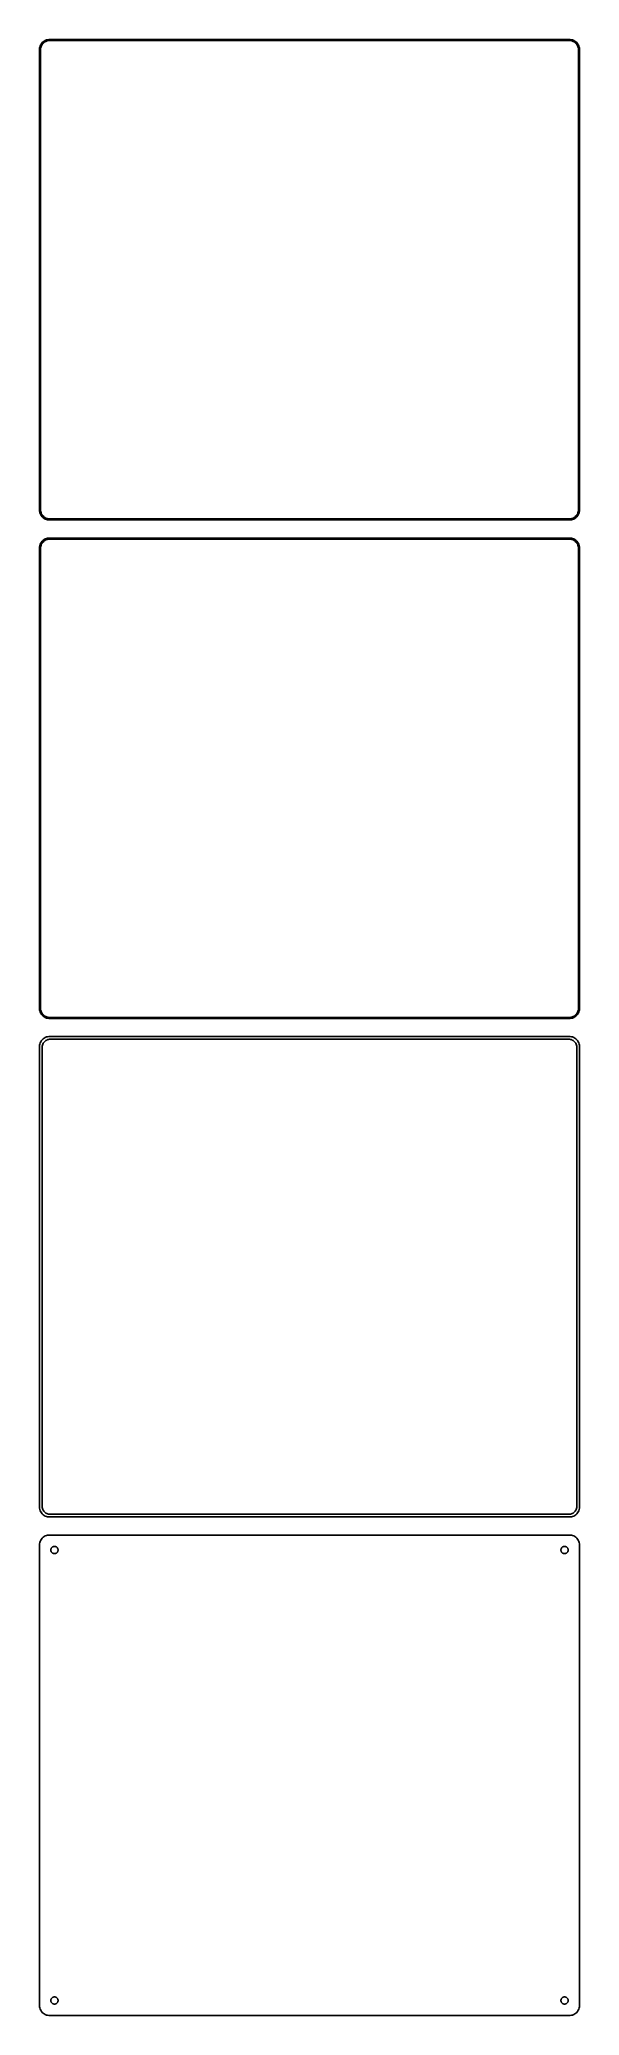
# Model space of a CAD drawing. Header units: metres. Extents: x -135 to 135, y 627 to 1614.
import ezdxf

# ---------------------------------------------------------------- set-up
doc = ezdxf.new("R2010")
doc.units = ezdxf.units.M

msp = doc.modelspace()

# ---------------------------------------------------------------- linework, layer by layer
for p, q in [((-134.961, 1609.63), (-135, 1609)), ((-135, 1609), (-135, 1379)), ((-134.843, 1610.24), (-134.961, 1609.63)), ((-134.649, 1610.84), (-134.843, 1610.24)), ((-134.382, 1611.41), (-134.649, 1610.84)), ((-134.5, 1608.75), (-134.463, 1609.35)), ((-134.463, 1609.35), (-134.351, 1609.93)), ((-134.045, 1611.94), (-134.382, 1611.41)), ((-134.351, 1609.93), (-134.166, 1610.5)), ((-134.166, 1610.5), (-133.912, 1611.04)), ((-133.645, 1612.42), (-134.045, 1611.94)), ((-133.912, 1611.04), (-133.593, 1611.54)), ((-133.187, 1612.85), (-133.645, 1612.42)), ((-133.593, 1611.54), (-133.213, 1612)), ((-133.213, 1612), (-132.778, 1612.41)), ((-132.679, 1613.22), (-133.187, 1612.85)), ((-132.778, 1612.41), (-132.295, 1612.76)), ((-132.129, 1613.52), (-132.679, 1613.22)), ((-132.295, 1612.76), (-131.772, 1613.05)), ((-131.545, 1613.76), (-132.129, 1613.52)), ((-131.772, 1613.05), (-131.218, 1613.27)), ((-130.937, 1613.91), (-131.545, 1613.76)), ((-131.218, 1613.27), (-130.64, 1613.42)), ((-130.314, 1613.99), (-130.937, 1613.91)), ((-130.64, 1613.42), (-130.048, 1613.49)), ((130.314, 1613.99), (-130.314, 1613.99)), ((-130.048, 1613.49), (130.048, 1613.49)), ((130.048, 1613.49), (130.64, 1613.42)), ((130.937, 1613.91), (130.314, 1613.99)), ((130.64, 1613.42), (131.218, 1613.27)), ((131.545, 1613.76), (130.937, 1613.91)), ((131.218, 1613.27), (131.772, 1613.05)), ((132.129, 1613.52), (131.545, 1613.76)), ((131.772, 1613.05), (132.295, 1612.76)), ((132.679, 1613.22), (132.129, 1613.52)), ((132.295, 1612.76), (132.778, 1612.41)), ((133.187, 1612.85), (132.679, 1613.22)), ((132.778, 1612.41), (133.213, 1612)), ((133.645, 1612.42), (133.187, 1612.85)), ((133.213, 1612), (133.593, 1611.54)), ((133.593, 1611.54), (133.912, 1611.04)), ((134.045, 1611.94), (133.645, 1612.42)), ((133.912, 1611.04), (134.166, 1610.5)), ((134.382, 1611.41), (134.045, 1611.94)), ((134.166, 1610.5), (134.351, 1609.93)), ((134.351, 1609.93), (134.463, 1609.35)), ((134.649, 1610.84), (134.382, 1611.41)), ((134.463, 1609.35), (134.5, 1608.75)), ((134.843, 1610.24), (134.649, 1610.84)), ((134.961, 1609.63), (134.843, 1610.24)), ((135, 1609), (134.961, 1609.63)), ((135, 1379), (135, 1609)), ((-134.5, 1379.25), (-134.5, 1608.75)), ((134.5, 1608.75), (134.5, 1379.25)), ((-135, 1379), (-134.961, 1378.37)), ((-134.961, 1378.37), (-134.843, 1377.76)), ((-134.843, 1377.76), (-134.649, 1377.16)), ((-134.649, 1377.16), (-134.382, 1376.59)), ((-134.463, 1378.65), (-134.5, 1379.25)), ((-134.351, 1378.07), (-134.463, 1378.65)), ((-134.382, 1376.59), (-134.045, 1376.06)), ((-134.166, 1377.5), (-134.351, 1378.07)), ((-133.912, 1376.96), (-134.166, 1377.5)), ((-134.045, 1376.06), (-133.645, 1375.58)), ((-133.593, 1376.46), (-133.912, 1376.96)), ((-133.645, 1375.58), (-133.187, 1375.15)), ((-133.213, 1376), (-133.593, 1376.46)), ((-132.778, 1375.59), (-133.213, 1376)), ((-133.187, 1375.15), (-132.679, 1374.78)), ((-132.295, 1375.24), (-132.778, 1375.59)), ((-132.679, 1374.78), (-132.129, 1374.48)), ((-131.772, 1374.95), (-132.295, 1375.24)), ((-132.129, 1374.48), (-131.545, 1374.24)), ((-131.218, 1374.73), (-131.772, 1374.95)), ((-131.545, 1374.24), (-130.937, 1374.09)), ((-130.64, 1374.58), (-131.218, 1374.73)), ((-130.937, 1374.09), (-130.314, 1374.01)), ((-130.048, 1374.51), (-130.64, 1374.58)), ((-130.314, 1374.01), (130.314, 1374.01)), ((130.048, 1374.51), (-130.048, 1374.51)), ((130.64, 1374.58), (130.048, 1374.51)), ((130.314, 1374.01), (130.937, 1374.09)), ((131.218, 1374.73), (130.64, 1374.58)), ((130.937, 1374.09), (131.545, 1374.24)), ((131.772, 1374.95), (131.218, 1374.73)), ((131.545, 1374.24), (132.129, 1374.48)), ((132.295, 1375.24), (131.772, 1374.95)), ((132.129, 1374.48), (132.679, 1374.78)), ((132.778, 1375.59), (132.295, 1375.24)), ((132.679, 1374.78), (133.187, 1375.15)), ((133.213, 1376), (132.778, 1375.59)), ((133.187, 1375.15), (133.645, 1375.58)), ((133.593, 1376.46), (133.213, 1376)), ((133.912, 1376.96), (133.593, 1376.46)), ((133.645, 1375.58), (134.045, 1376.06)), ((134.166, 1377.5), (133.912, 1376.96)), ((134.045, 1376.06), (134.382, 1376.59)), ((134.351, 1378.07), (134.166, 1377.5)), ((134.463, 1378.65), (134.351, 1378.07)), ((134.382, 1376.59), (134.649, 1377.16)), ((134.5, 1379.25), (134.463, 1378.65)), ((134.649, 1377.16), (134.843, 1377.76)), ((134.843, 1377.76), (134.961, 1378.37)), ((134.961, 1378.37), (135, 1379)), ((-134.382, 1362.41), (-134.649, 1361.84)), ((-134.045, 1362.94), (-134.382, 1362.41)), ((-134.166, 1361.5), (-133.912, 1362.04)), ((-133.645, 1363.42), (-134.045, 1362.94)), ((-133.912, 1362.04), (-133.593, 1362.54)), ((-133.187, 1363.85), (-133.645, 1363.42)), ((-133.593, 1362.54), (-133.213, 1363)), ((-133.213, 1363), (-132.778, 1363.41)), ((-132.679, 1364.22), (-133.187, 1363.85)), ((-132.778, 1363.41), (-132.295, 1363.76)), ((-132.129, 1364.52), (-132.679, 1364.22)), ((-132.295, 1363.76), (-131.772, 1364.05)), ((-131.545, 1364.76), (-132.129, 1364.52)), ((-131.772, 1364.05), (-131.218, 1364.27)), ((-130.937, 1364.91), (-131.545, 1364.76)), ((-131.218, 1364.27), (-130.64, 1364.42)), ((-130.314, 1364.99), (-130.937, 1364.91)), ((-130.64, 1364.42), (-130.048, 1364.49)), ((130.314, 1364.99), (-130.314, 1364.99)), ((-130.048, 1364.49), (130.048, 1364.49)), ((130.048, 1364.49), (130.64, 1364.42)), ((130.937, 1364.91), (130.314, 1364.99)), ((130.64, 1364.42), (131.218, 1364.27)), ((131.545, 1364.76), (130.937, 1364.91)), ((131.218, 1364.27), (131.772, 1364.05)), ((132.129, 1364.52), (131.545, 1364.76)), ((131.772, 1364.05), (132.295, 1363.76)), ((132.679, 1364.22), (132.129, 1364.52)), ((132.295, 1363.76), (132.778, 1363.41)), ((133.187, 1363.85), (132.679, 1364.22)), ((132.778, 1363.41), (133.213, 1363)), ((133.645, 1363.42), (133.187, 1363.85)), ((133.213, 1363), (133.593, 1362.54)), ((133.593, 1362.54), (133.912, 1362.04)), ((134.045, 1362.94), (133.645, 1363.42)), ((133.912, 1362.04), (134.166, 1361.5)), ((134.382, 1362.41), (134.045, 1362.94)), ((134.649, 1361.84), (134.382, 1362.41)), ((-134.961, 1360.63), (-135, 1360)), ((-135, 1360), (-135, 1130)), ((-134.843, 1361.24), (-134.961, 1360.63)), ((-134.649, 1361.84), (-134.843, 1361.24)), ((-134.5, 1359.75), (-134.463, 1360.35)), ((-134.5, 1130.25), (-134.5, 1359.75)), ((-134.463, 1360.35), (-134.351, 1360.93)), ((-134.351, 1360.93), (-134.166, 1361.5)), ((134.166, 1361.5), (134.351, 1360.93)), ((134.351, 1360.93), (134.463, 1360.35)), ((134.463, 1360.35), (134.5, 1359.75)), ((134.5, 1359.75), (134.5, 1130.25)), ((134.843, 1361.24), (134.649, 1361.84)), ((134.961, 1360.63), (134.843, 1361.24)), ((135, 1360), (134.961, 1360.63)), ((135, 1130), (135, 1360)), ((-135, 1130), (-134.961, 1129.37)), ((-134.961, 1129.37), (-134.843, 1128.76)), ((-134.843, 1128.76), (-134.649, 1128.16)), ((-134.649, 1128.16), (-134.382, 1127.59)), ((-134.463, 1129.65), (-134.5, 1130.25)), ((-134.351, 1129.07), (-134.463, 1129.65)), ((-134.382, 1127.59), (-134.045, 1127.06)), ((-134.166, 1128.5), (-134.351, 1129.07)), ((-133.912, 1127.96), (-134.166, 1128.5)), ((-134.045, 1127.06), (-133.645, 1126.58)), ((-133.593, 1127.46), (-133.912, 1127.96)), ((-133.645, 1126.58), (-133.187, 1126.15)), ((-133.213, 1127), (-133.593, 1127.46)), ((-132.778, 1126.59), (-133.213, 1127)), ((-133.187, 1126.15), (-132.679, 1125.78)), ((-132.295, 1126.24), (-132.778, 1126.59)), ((-132.679, 1125.78), (-132.129, 1125.48)), ((-131.772, 1125.95), (-132.295, 1126.24)), ((-132.129, 1125.48), (-131.545, 1125.24)), ((-131.218, 1125.73), (-131.772, 1125.95)), ((-131.545, 1125.24), (-130.937, 1125.09)), ((-130.64, 1125.58), (-131.218, 1125.73)), ((-130.048, 1125.51), (-130.64, 1125.58)), ((130.048, 1125.51), (-130.048, 1125.51)), ((130.64, 1125.58), (130.048, 1125.51)), ((131.218, 1125.73), (130.64, 1125.58)), ((130.937, 1125.09), (131.545, 1125.24)), ((131.772, 1125.95), (131.218, 1125.73)), ((131.545, 1125.24), (132.129, 1125.48)), ((132.295, 1126.24), (131.772, 1125.95)), ((132.129, 1125.48), (132.679, 1125.78)), ((132.778, 1126.59), (132.295, 1126.24)), ((132.679, 1125.78), (133.187, 1126.15)), ((133.213, 1127), (132.778, 1126.59)), ((133.187, 1126.15), (133.645, 1126.58)), ((133.593, 1127.46), (133.213, 1127)), ((133.912, 1127.96), (133.593, 1127.46)), ((133.645, 1126.58), (134.045, 1127.06)), ((134.166, 1128.5), (133.912, 1127.96)), ((134.045, 1127.06), (134.382, 1127.59)), ((134.351, 1129.07), (134.166, 1128.5)), ((134.463, 1129.65), (134.351, 1129.07)), ((134.382, 1127.59), (134.649, 1128.16)), ((134.5, 1130.25), (134.463, 1129.65)), ((134.649, 1128.16), (134.843, 1128.76)), ((134.843, 1128.76), (134.961, 1129.37)), ((134.961, 1129.37), (135, 1130)), ((-132.129, 1115.52), (-132.679, 1115.22)), ((-131.545, 1115.76), (-132.129, 1115.52)), ((-130.937, 1115.91), (-131.545, 1115.76)), ((-130.937, 1125.09), (-130.314, 1125.01)), ((-130.314, 1115.99), (-130.937, 1115.91)), ((-130.314, 1125.01), (130.314, 1125.01)), ((130.314, 1115.99), (-130.314, 1115.99)), ((130.314, 1125.01), (130.937, 1125.09)), ((130.937, 1115.91), (130.314, 1115.99)), ((131.545, 1115.76), (130.937, 1115.91)), ((132.129, 1115.52), (131.545, 1115.76)), ((132.679, 1115.22), (132.129, 1115.52)), ((-134.961, 1111.63), (-135, 1111)), ((-135, 1111), (-135, 881)), ((-134.843, 1112.24), (-134.961, 1111.63)), ((-134.649, 1112.84), (-134.843, 1112.24)), ((-134.382, 1113.41), (-134.649, 1112.84)), ((-134.045, 1113.94), (-134.382, 1113.41)), ((-133.645, 1114.42), (-134.045, 1113.94)), ((-133.187, 1114.85), (-133.645, 1114.42)), ((-133.619, 1110.75), (-133.589, 1111.23)), ((-133.619, 881.25), (-133.619, 1110.75)), ((-133.589, 1111.23), (-133.498, 1111.71)), ((-133.498, 1111.71), (-133.348, 1112.17)), ((-133.348, 1112.17), (-133.141, 1112.61)), ((-132.679, 1115.22), (-133.187, 1114.85)), ((-133.141, 1112.61), (-132.88, 1113.02)), ((-132.88, 1113.02), (-132.571, 1113.4)), ((-132.571, 1113.4), (-132.216, 1113.73)), ((-132.216, 1113.73), (-131.823, 1114.02)), ((-131.823, 1114.02), (-131.398, 1114.25)), ((-131.398, 1114.25), (-130.946, 1114.43)), ((-130.946, 1114.43), (-130.475, 1114.55)), ((-130.475, 1114.55), (-129.993, 1114.61)), ((-129.993, 1114.61), (129.993, 1114.61)), ((129.993, 1114.61), (130.475, 1114.55)), ((130.475, 1114.55), (130.946, 1114.43)), ((130.946, 1114.43), (131.398, 1114.25)), ((131.398, 1114.25), (131.823, 1114.02)), ((131.823, 1114.02), (132.216, 1113.73)), ((132.216, 1113.73), (132.571, 1113.4)), ((132.571, 1113.4), (132.88, 1113.02)), ((133.187, 1114.85), (132.679, 1115.22)), ((132.88, 1113.02), (133.141, 1112.61)), ((133.141, 1112.61), (133.348, 1112.17)), ((133.645, 1114.42), (133.187, 1114.85)), ((133.348, 1112.17), (133.498, 1111.71)), ((133.498, 1111.71), (133.589, 1111.23)), ((133.589, 1111.23), (133.619, 1110.75)), ((133.619, 1110.75), (133.619, 881.25)), ((134.045, 1113.94), (133.645, 1114.42)), ((134.382, 1113.41), (134.045, 1113.94)), ((134.649, 1112.84), (134.382, 1113.41)), ((134.843, 1112.24), (134.649, 1112.84)), ((134.961, 1111.63), (134.843, 1112.24)), ((135, 1111), (134.961, 1111.63)), ((135, 881), (135, 1111)), ((-135, 881), (-134.961, 880.373)), ((-134.961, 880.373), (-134.843, 879.757)), ((-134.843, 879.757), (-134.649, 879.159)), ((-134.649, 879.159), (-134.382, 878.591)), ((-134.382, 878.591), (-134.045, 878.061)), ((-133.589, 880.765), (-133.619, 881.25)), ((-133.498, 880.288), (-133.589, 880.765)), ((-133.348, 879.826), (-133.498, 880.288)), ((-133.141, 879.386), (-133.348, 879.826)), ((-132.88, 878.976), (-133.141, 879.386)), ((-132.571, 878.601), (-132.88, 878.976)), ((-132.216, 878.269), (-132.571, 878.601)), ((132.571, 878.601), (132.216, 878.269)), ((132.88, 878.976), (132.571, 878.601)), ((133.141, 879.386), (132.88, 878.976)), ((133.348, 879.826), (133.141, 879.386)), ((133.498, 880.288), (133.348, 879.826)), ((133.589, 880.765), (133.498, 880.288)), ((133.619, 881.25), (133.589, 880.765)), ((134.045, 878.061), (134.382, 878.591)), ((134.382, 878.591), (134.649, 879.159)), ((134.649, 879.159), (134.843, 879.757)), ((134.843, 879.757), (134.961, 880.373)), ((134.961, 880.373), (135, 881)), ((-134.045, 878.061), (-133.645, 877.577)), ((-133.645, 877.577), (-133.187, 877.147)), ((-133.187, 877.147), (-132.679, 876.778)), ((-132.679, 876.778), (-132.129, 876.476)), ((-131.823, 877.983), (-132.216, 878.269)), ((-132.129, 876.476), (-131.545, 876.245)), ((-131.398, 877.749), (-131.823, 877.983)), ((-131.545, 876.245), (-130.937, 876.089)), ((-130.946, 877.57), (-131.398, 877.749)), ((-130.475, 877.449), (-130.946, 877.57)), ((-130.937, 876.089), (-130.314, 876.01)), ((-129.993, 877.388), (-130.475, 877.449)), ((-130.314, 876.01), (130.314, 876.01)), ((129.993, 877.388), (-129.993, 877.388)), ((130.475, 877.449), (129.993, 877.388)), ((130.314, 876.01), (130.937, 876.089)), ((130.946, 877.57), (130.475, 877.449)), ((130.937, 876.089), (131.545, 876.245)), ((131.398, 877.749), (130.946, 877.57)), ((131.823, 877.983), (131.398, 877.749)), ((131.545, 876.245), (132.129, 876.476)), ((132.216, 878.269), (131.823, 877.983)), ((132.129, 876.476), (132.679, 876.778)), ((132.679, 876.778), (133.187, 877.147)), ((133.187, 877.147), (133.645, 877.577)), ((133.645, 877.577), (134.045, 878.061)), ((-134.961, 862.627), (-135, 862)), ((-135, 862), (-135, 632)), ((-134.843, 863.243), (-134.961, 862.627)), ((-134.649, 863.841), (-134.843, 863.243)), ((-134.382, 864.409), (-134.649, 863.841)), ((-134.045, 864.939), (-134.382, 864.409)), ((-133.645, 865.423), (-134.045, 864.939)), ((-133.187, 865.853), (-133.645, 865.423)), ((-132.679, 866.222), (-133.187, 865.853)), ((-132.129, 866.524), (-132.679, 866.222)), ((-131.545, 866.755), (-132.129, 866.524)), ((-130.937, 866.911), (-131.545, 866.755)), ((-130.314, 866.99), (-130.937, 866.911)), ((130.314, 866.99), (-130.314, 866.99)), ((-129.3, 859.5), (-129.286, 859.726)), ((-129.286, 859.274), (-129.3, 859.5)), ((-129.286, 859.726), (-129.243, 859.948)), ((-129.243, 859.052), (-129.286, 859.274)), ((-129.243, 859.948), (-129.174, 860.163)), ((-129.174, 858.837), (-129.243, 859.052)), ((-129.174, 860.163), (-129.077, 860.367)), ((-129.077, 858.633), (-129.174, 858.837)), ((-129.077, 860.367), (-128.956, 860.558)), ((-128.956, 860.558), (-128.812, 860.732)), ((-128.812, 860.732), (-128.647, 860.887)), ((-128.647, 860.887), (-128.464, 861.02)), ((-128.464, 861.02), (-128.266, 861.129)), ((-128.266, 861.129), (-128.056, 861.212)), ((-128.056, 861.212), (-127.837, 861.268)), ((-127.837, 861.268), (-127.613, 861.296)), ((-127.613, 861.296), (-127.387, 861.296)), ((-127.387, 861.296), (-127.163, 861.268)), ((-127.163, 861.268), (-126.944, 861.212)), ((-126.944, 861.212), (-126.734, 861.129)), ((-126.734, 861.129), (-126.536, 861.02)), ((-126.536, 861.02), (-126.353, 860.887)), ((-126.353, 860.887), (-126.188, 860.732)), ((-126.188, 860.732), (-126.044, 860.558)), ((-126.044, 860.558), (-125.923, 860.367)), ((-125.923, 860.367), (-125.826, 860.163)), ((-125.826, 858.837), (-125.923, 858.633)), ((-125.826, 860.163), (-125.757, 859.948)), ((-125.757, 859.052), (-125.826, 858.837)), ((-125.757, 859.948), (-125.714, 859.726)), ((-125.714, 859.274), (-125.757, 859.052)), ((-125.714, 859.726), (-125.7, 859.5)), ((-125.7, 859.5), (-125.714, 859.274)), ((125.7, 859.5), (125.714, 859.726)), ((125.714, 859.274), (125.7, 859.5)), ((125.714, 859.726), (125.757, 859.948)), ((125.757, 859.052), (125.714, 859.274)), ((125.757, 859.948), (125.826, 860.163)), ((125.826, 858.837), (125.757, 859.052)), ((125.826, 860.163), (125.923, 860.367)), ((125.923, 858.633), (125.826, 858.837)), ((125.923, 860.367), (126.044, 860.558)), ((126.044, 860.558), (126.188, 860.732)), ((126.188, 860.732), (126.353, 860.887)), ((126.353, 860.887), (126.536, 861.02)), ((126.536, 861.02), (126.734, 861.129)), ((126.734, 861.129), (126.944, 861.212)), ((126.944, 861.212), (127.163, 861.268)), ((127.163, 861.268), (127.387, 861.296)), ((127.387, 861.296), (127.613, 861.296)), ((127.613, 861.296), (127.837, 861.268)), ((127.837, 861.268), (128.056, 861.212)), ((128.056, 861.212), (128.266, 861.129)), ((128.266, 861.129), (128.464, 861.02)), ((128.464, 861.02), (128.647, 860.887)), ((128.647, 860.887), (128.812, 860.732)), ((128.812, 860.732), (128.956, 860.558)), ((128.956, 860.558), (129.077, 860.367)), ((129.077, 860.367), (129.174, 860.163)), ((129.174, 858.837), (129.077, 858.633)), ((129.174, 860.163), (129.243, 859.948)), ((129.243, 859.052), (129.174, 858.837)), ((129.243, 859.948), (129.286, 859.726)), ((129.286, 859.274), (129.243, 859.052)), ((129.286, 859.726), (129.3, 859.5)), ((129.3, 859.5), (129.286, 859.274)), ((130.937, 866.911), (130.314, 866.99)), ((131.545, 866.755), (130.937, 866.911)), ((132.129, 866.524), (131.545, 866.755)), ((132.679, 866.222), (132.129, 866.524)), ((133.187, 865.853), (132.679, 866.222)), ((133.645, 865.423), (133.187, 865.853)), ((134.045, 864.939), (133.645, 865.423)), ((134.382, 864.409), (134.045, 864.939)), ((134.649, 863.841), (134.382, 864.409)), ((134.843, 863.243), (134.649, 863.841)), ((134.961, 862.627), (134.843, 863.243)), ((135, 862), (134.961, 862.627)), ((135, 632), (135, 862)), ((-128.956, 858.442), (-129.077, 858.633)), ((-128.812, 858.268), (-128.956, 858.442)), ((-128.647, 858.113), (-128.812, 858.268)), ((-128.464, 857.98), (-128.647, 858.113)), ((-128.266, 857.871), (-128.464, 857.98)), ((-128.056, 857.788), (-128.266, 857.871)), ((-127.837, 857.732), (-128.056, 857.788)), ((-127.613, 857.704), (-127.837, 857.732)), ((-127.387, 857.704), (-127.613, 857.704)), ((-127.163, 857.732), (-127.387, 857.704)), ((-126.944, 857.788), (-127.163, 857.732)), ((-126.734, 857.871), (-126.944, 857.788)), ((-126.536, 857.98), (-126.734, 857.871)), ((-126.353, 858.113), (-126.536, 857.98)), ((-126.188, 858.268), (-126.353, 858.113)), ((-126.044, 858.442), (-126.188, 858.268)), ((-125.923, 858.633), (-126.044, 858.442)), ((126.044, 858.442), (125.923, 858.633)), ((126.188, 858.268), (126.044, 858.442)), ((126.353, 858.113), (126.188, 858.268)), ((126.536, 857.98), (126.353, 858.113)), ((126.734, 857.871), (126.536, 857.98)), ((126.944, 857.788), (126.734, 857.871)), ((127.163, 857.732), (126.944, 857.788)), ((127.387, 857.704), (127.163, 857.732)), ((127.613, 857.704), (127.387, 857.704)), ((127.837, 857.732), (127.613, 857.704)), ((128.056, 857.788), (127.837, 857.732)), ((128.266, 857.871), (128.056, 857.788)), ((128.464, 857.98), (128.266, 857.871)), ((128.647, 858.113), (128.464, 857.98)), ((128.812, 858.268), (128.647, 858.113)), ((128.956, 858.442), (128.812, 858.268)), ((129.077, 858.633), (128.956, 858.442)), ((-135, 632), (-134.961, 631.373)), ((-129.3, 634.5), (-129.286, 634.726)), ((-129.286, 634.274), (-129.3, 634.5)), ((-129.286, 634.726), (-129.243, 634.948)), ((-129.243, 634.052), (-129.286, 634.274)), ((-129.243, 634.948), (-129.174, 635.163)), ((-129.174, 633.837), (-129.243, 634.052)), ((-129.174, 635.163), (-129.077, 635.367)), ((-129.077, 633.633), (-129.174, 633.837)), ((-129.077, 635.367), (-128.956, 635.558)), ((-128.956, 633.442), (-129.077, 633.633)), ((-128.956, 635.558), (-128.812, 635.732)), ((-128.812, 633.268), (-128.956, 633.442)), ((-128.812, 635.732), (-128.647, 635.887)), ((-128.647, 633.113), (-128.812, 633.268)), ((-128.647, 635.887), (-128.464, 636.02)), ((-128.464, 632.98), (-128.647, 633.113)), ((-128.464, 636.02), (-128.266, 636.129)), ((-128.266, 632.871), (-128.464, 632.98)), ((-128.266, 636.129), (-128.056, 636.212)), ((-128.056, 632.788), (-128.266, 632.871)), ((-128.056, 636.212), (-127.837, 636.268)), ((-127.837, 632.732), (-128.056, 632.788)), ((-127.837, 636.268), (-127.613, 636.296)), ((-127.613, 632.704), (-127.837, 632.732)), ((-127.613, 636.296), (-127.387, 636.296)), ((-127.387, 632.704), (-127.613, 632.704)), ((-127.387, 636.296), (-127.163, 636.268)), ((-127.163, 632.732), (-127.387, 632.704)), ((-127.163, 636.268), (-126.944, 636.212)), ((-126.944, 632.788), (-127.163, 632.732)), ((-126.944, 636.212), (-126.734, 636.129)), ((-126.734, 632.871), (-126.944, 632.788)), ((-126.734, 636.129), (-126.536, 636.02)), ((-126.536, 632.98), (-126.734, 632.871)), ((-126.536, 636.02), (-126.353, 635.887)), ((-126.353, 633.113), (-126.536, 632.98)), ((-126.353, 635.887), (-126.188, 635.732)), ((-126.188, 633.268), (-126.353, 633.113)), ((-126.188, 635.732), (-126.044, 635.558)), ((-126.044, 633.442), (-126.188, 633.268)), ((-126.044, 635.558), (-125.923, 635.367)), ((-125.923, 633.633), (-126.044, 633.442)), ((-125.923, 635.367), (-125.826, 635.163)), ((-125.826, 633.837), (-125.923, 633.633)), ((-125.826, 635.163), (-125.757, 634.948)), ((-125.757, 634.052), (-125.826, 633.837)), ((-125.757, 634.948), (-125.714, 634.726)), ((-125.714, 634.274), (-125.757, 634.052)), ((-125.714, 634.726), (-125.7, 634.5)), ((-125.7, 634.5), (-125.714, 634.274)), ((125.7, 634.5), (125.714, 634.726)), ((125.714, 634.274), (125.7, 634.5)), ((125.714, 634.726), (125.757, 634.948)), ((125.757, 634.052), (125.714, 634.274)), ((125.757, 634.948), (125.826, 635.163)), ((125.826, 633.837), (125.757, 634.052)), ((125.826, 635.163), (125.923, 635.367)), ((125.923, 633.633), (125.826, 633.837)), ((125.923, 635.367), (126.044, 635.558)), ((126.044, 633.442), (125.923, 633.633)), ((126.044, 635.558), (126.188, 635.732)), ((126.188, 633.268), (126.044, 633.442)), ((126.188, 635.732), (126.353, 635.887)), ((126.353, 633.113), (126.188, 633.268)), ((126.353, 635.887), (126.536, 636.02)), ((126.536, 632.98), (126.353, 633.113)), ((126.536, 636.02), (126.734, 636.129)), ((126.734, 632.871), (126.536, 632.98)), ((126.734, 636.129), (126.944, 636.212)), ((126.944, 632.788), (126.734, 632.871)), ((126.944, 636.212), (127.163, 636.268)), ((127.163, 632.732), (126.944, 632.788)), ((127.163, 636.268), (127.387, 636.296)), ((127.387, 632.704), (127.163, 632.732)), ((127.387, 636.296), (127.613, 636.296)), ((127.613, 632.704), (127.387, 632.704)), ((127.613, 636.296), (127.837, 636.268)), ((127.837, 632.732), (127.613, 632.704)), ((127.837, 636.268), (128.056, 636.212)), ((128.056, 632.788), (127.837, 632.732)), ((128.056, 636.212), (128.266, 636.129)), ((128.266, 632.871), (128.056, 632.788)), ((128.266, 636.129), (128.464, 636.02)), ((128.464, 632.98), (128.266, 632.871)), ((128.464, 636.02), (128.647, 635.887)), ((128.647, 633.113), (128.464, 632.98)), ((128.647, 635.887), (128.812, 635.732)), ((128.812, 633.268), (128.647, 633.113)), ((128.812, 635.732), (128.956, 635.558)), ((128.956, 633.442), (128.812, 633.268)), ((128.956, 635.558), (129.077, 635.367)), ((129.077, 633.633), (128.956, 633.442)), ((129.077, 635.367), (129.174, 635.163)), ((129.174, 633.837), (129.077, 633.633)), ((129.174, 635.163), (129.243, 634.948)), ((129.243, 634.052), (129.174, 633.837)), ((129.243, 634.948), (129.286, 634.726)), ((129.286, 634.274), (129.243, 634.052)), ((129.286, 634.726), (129.3, 634.5)), ((129.3, 634.5), (129.286, 634.274)), ((134.961, 631.373), (135, 632)), ((-134.961, 631.373), (-134.843, 630.757)), ((-134.843, 630.757), (-134.649, 630.159)), ((-134.649, 630.159), (-134.382, 629.591)), ((-134.382, 629.591), (-134.045, 629.061)), ((-134.045, 629.061), (-133.645, 628.577)), ((-133.645, 628.577), (-133.187, 628.147)), ((-133.187, 628.147), (-132.679, 627.778)), ((-132.679, 627.778), (-132.129, 627.476)), ((-132.129, 627.476), (-131.545, 627.245)), ((-131.545, 627.245), (-130.937, 627.089)), ((-130.937, 627.089), (-130.314, 627.01)), ((-130.314, 627.01), (130.314, 627.01)), ((130.314, 627.01), (130.937, 627.089)), ((130.937, 627.089), (131.545, 627.245)), ((131.545, 627.245), (132.129, 627.476)), ((132.129, 627.476), (132.679, 627.778)), ((132.679, 627.778), (133.187, 628.147)), ((133.187, 628.147), (133.645, 628.577)), ((133.645, 628.577), (134.045, 629.061)), ((134.045, 629.061), (134.382, 629.591)), ((134.382, 629.591), (134.649, 630.159)), ((134.649, 630.159), (134.843, 630.757)), ((134.843, 630.757), (134.961, 631.373))]:
    msp.add_line(p, q)

doc.saveas('drawing.dxf')
